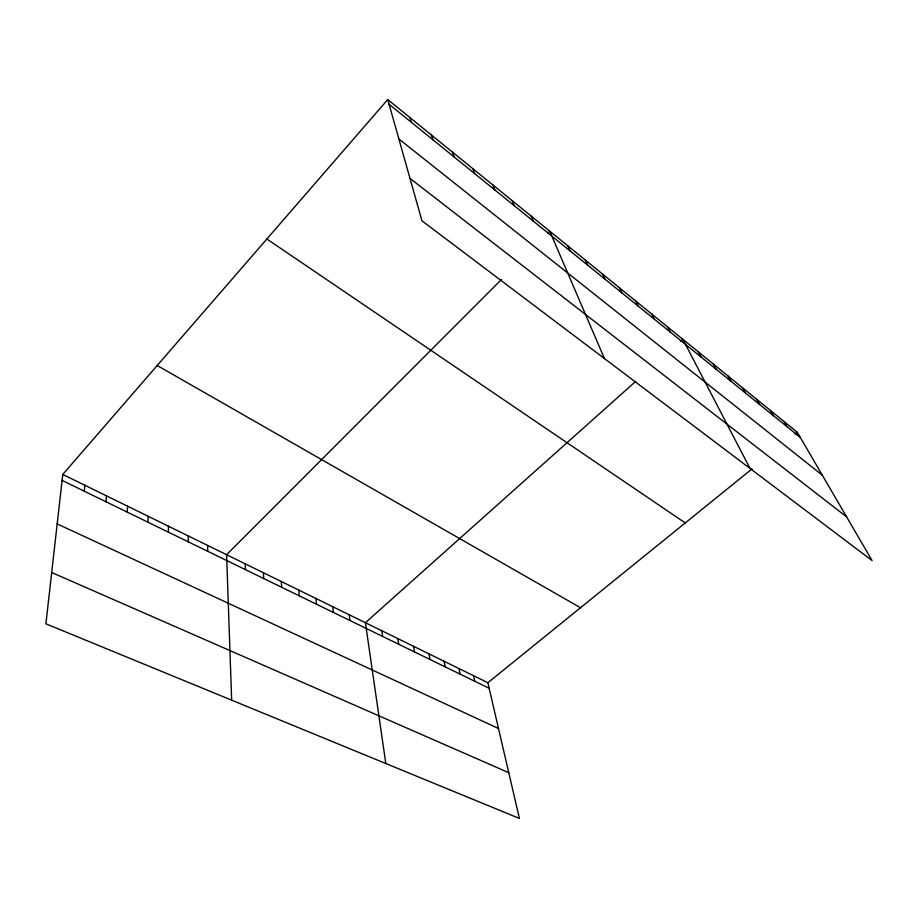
<?xml version="1.0" encoding="UTF-8"?>
<svg xmlns="http://www.w3.org/2000/svg" width="918" height="918" viewBox="0 0 918 918"><rect width="100%" height="100%" fill="white"/><g stroke="black" fill="none" stroke-linecap="round" stroke-linejoin="round"><path stroke-width="1.38" d="M168.35 532.119L168.442 526.221M148.016 522.227L148.211 516.318M127.246 512.118L127.556 506.185M106.006 501.779L106.431 495.846M84.295 491.21L84.846 485.266M62.768 474.445L45.9 623.815L519.416 818.443L487.86 682.717L62.768 474.445L387.752 99.557L797.283 432.275L872.1 560.577L421.947 220.79L387.752 99.557M501.526 279.439L226.597 554.713L231.657 700.159M547.748 233.149L549.733 231.164L604.434 358.525M635.681 381.418L365.41 622.725L385.812 763.524M680.731 341.209L682.854 339.316L750.006 468.409M487.86 682.717L752.06 468.868M795.114 434.019L797.283 432.275M51.695 572.511L508.79 772.704M57.18 523.914L498.52 728.536M62.091 480.401L489.156 688.27M157.196 365.513L580.509 607.727M266.863 239.001L685.241 522.95M409.99 178.379L846.614 516.88M398.871 138.951L822.276 475.134M389.083 104.262L800.301 437.45M784.041 421.523L787.024 426.698M770.512 410.53L773.461 415.716M756.696 399.307L759.611 404.482M742.57 387.832L745.45 393.007M728.146 376.105L730.969 381.28M713.378 364.113L716.166 369.288M698.288 351.858L701.019 357.01M667.524 326.854L670.151 332.006M651.849 314.117L654.419 319.257M635.807 301.093L638.32 306.21M619.398 287.759L621.842 292.865M602.598 274.103L604.973 279.198M585.397 260.138L587.704 265.199M567.783 245.817L570.021 250.866M531.235 216.132L533.312 221.123M512.278 200.732L514.264 205.701M492.851 184.943L494.733 189.865M472.908 168.74L474.698 173.64M452.448 152.124L454.135 156.978M431.449 135.061L433.021 139.869M409.898 117.55L411.344 122.301M473.539 675.694L474.79 681.282M458.954 668.556L460.147 674.156M444.094 661.27L445.23 666.893M428.958 653.857L430.037 659.503M413.525 646.295L414.546 651.964M397.792 638.584L398.756 644.275M381.762 630.735L382.657 636.438M349.23 614.796L349.988 620.534M332.729 606.718L333.429 612.478M315.918 598.467L316.538 604.251M298.763 590.067L299.302 595.862M281.264 581.496L281.723 587.313M263.409 572.752L263.787 578.581M245.198 563.824L245.485 569.665M207.617 545.418L207.732 551.293M188.236 535.917L188.247 541.804"/></g></svg>
